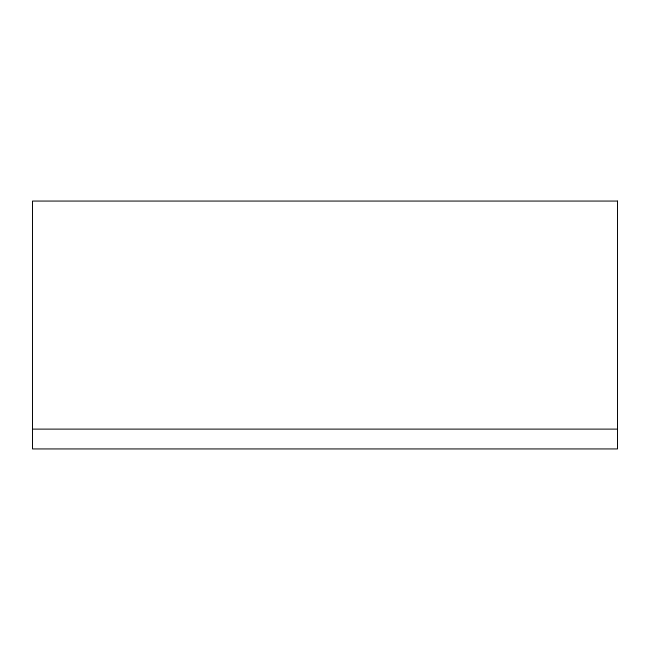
<?xml version="1.0" encoding="UTF-8"?>
<svg xmlns="http://www.w3.org/2000/svg" width="650" height="650" viewBox="0 0 650 650"><rect width="100%" height="100%" fill="white"/><g stroke="black" fill="none" stroke-linecap="round" stroke-linejoin="round"><path stroke-width="0.97" d="M32.5 429.114L617.5 429.114M617.5 201.061L32.5 201.061L32.5 448.939L617.5 448.939L617.5 201.061"/></g></svg>
